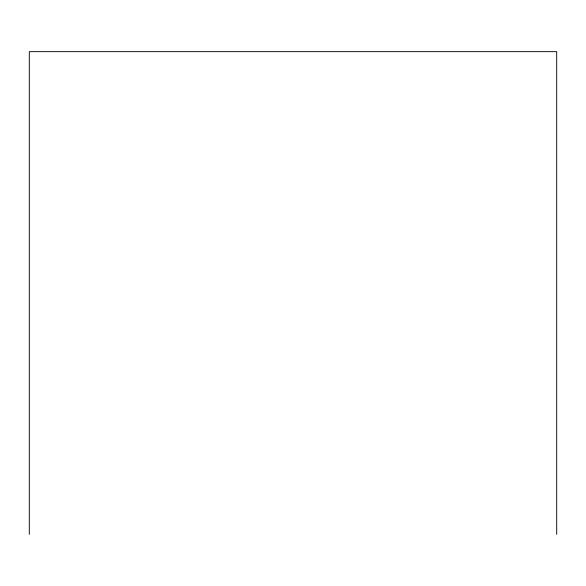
<?xml version="1.0" encoding="UTF-8"?>
<svg xmlns="http://www.w3.org/2000/svg" width="586" height="586" viewBox="0 0 586 586"><rect width="100%" height="100%" fill="white"/><g stroke="black" fill="none" stroke-linecap="round" stroke-linejoin="round"><path stroke-width="0.88" d="M556.7 534.351L556.7 51.649L29.3 51.649L29.3 534.351"/></g></svg>
